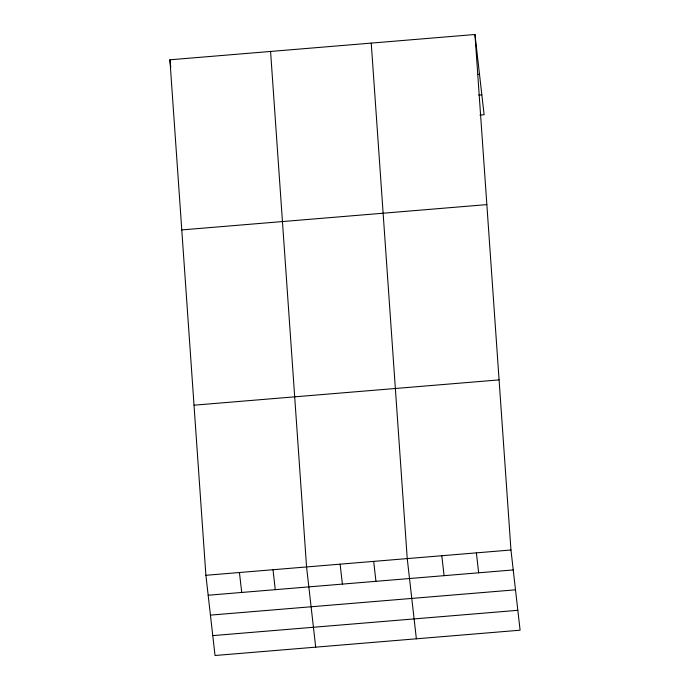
<?xml version="1.0" encoding="UTF-8"?>
<svg xmlns="http://www.w3.org/2000/svg" width="690" height="690" viewBox="0 0 690 690"><rect width="100%" height="100%" fill="white"/><g stroke="black" fill="none" stroke-linecap="round" stroke-linejoin="round"><path stroke-width="1.03" d="M474.97 34.5L510.962 549.999L520.096 630.203L215.03 655.5L205.896 575.296L169.904 59.797L474.97 34.5L484.104 114.704L479.912 115.049M477.411 74.494L479.507 74.322M478.696 95.073L481.844 94.815M181.78 229.917L486.847 204.611M194.019 405.185L499.086 379.888M205.896 575.296L510.962 549.999M208.164 595.237L513.231 569.931M210.433 615.118L515.499 589.821M212.762 635.611L517.828 610.314M476.385 552.863L478.653 572.803M441.807 555.735L444.084 575.667M416.372 638.802L407.238 558.598L371.246 43.099M373.678 561.384L375.947 581.316M340.118 564.17L342.395 584.102M315.701 647.151L306.567 566.947L270.575 51.448M273.007 569.733L275.276 589.665M239.447 572.51L241.724 592.451M169.904 59.797L170.741 67.146"/></g></svg>
